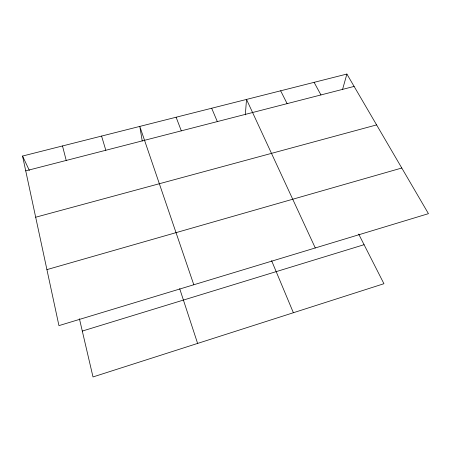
<?xml version="1.0" encoding="UTF-8"?>
<svg xmlns="http://www.w3.org/2000/svg" width="451" height="451" viewBox="0 0 451 451"><rect width="100%" height="100%" fill="white"/><g stroke="black" fill="none" stroke-linecap="round" stroke-linejoin="round"><path stroke-width="0.68" d="M245.327 114.87L246.517 99.429L315.283 247.954M342.512 89.608L346.892 74.054L22.55 156.052L58.94 325.622L428.45 213.667L346.892 74.054M82.296 331.068L364.081 244.696M46.921 269.613L401.785 168.014M35.68 217.224L376.596 124.904M25.73 170.856L354.108 86.412M314.105 82.341L320.954 94.936M358.675 234.075L383.936 283.713L93.007 376.946L79.421 318.744M280.652 90.803L287.118 103.64M22.55 156.052L29.349 170.433M211.677 108.24L217.32 121.584M271.592 260.655L293.381 312.735M176.115 117.232L181.313 130.846M193.806 284.761L139.799 126.41L142.234 141.005M179.69 288.696L197.611 343.425M101.576 136.078L105.816 150.262M62.503 145.955L66.224 160.443"/></g></svg>
